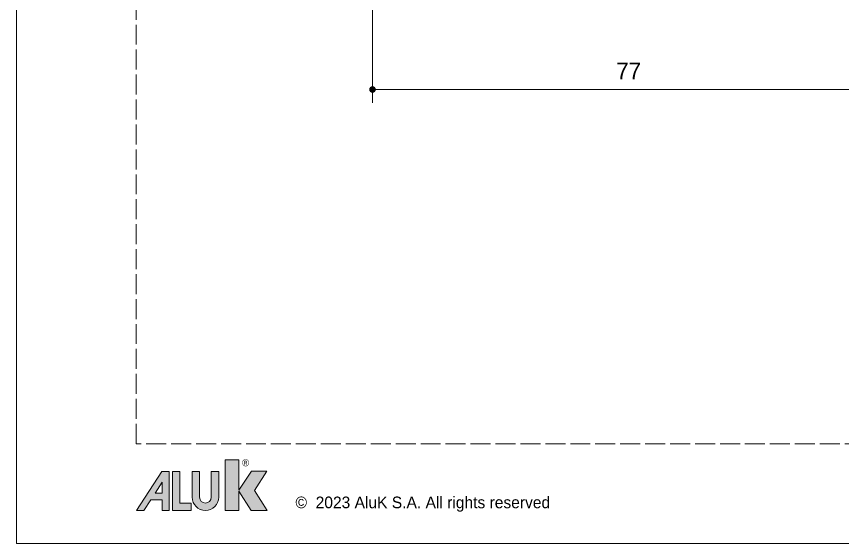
# Model space of a CAD drawing. Header units: millimetres. Extents: x -8 to 2550, y -393 to 1062.
# Drawn here: x 0 to 124.2, y 0 to 79.2 of the extents above; entities that cross this region are included whole.
import ezdxf

# ---------------------------------------------------------------- set-up
doc = ezdxf.new("R2010")
doc.units = ezdxf.units.MM
doc.header["$LTSCALE"] = 0.25
doc.header["$MEASUREMENT"] = 0
doc.linetypes.add('ACAD_ISO02W100', pattern=[15, 12, -3])
doc.layers.get('0').update_dxf_attribs({"lineweight": 5})
doc.layers.get('Defpoints').update_dxf_attribs({"lineweight": 5})
doc.layers.add('01_ALUK Logo', color=7, linetype='Continuous')
doc.layers.add('01_Dimension', color=251, linetype='Continuous', lineweight=9)
doc.layers.add('01_Text', color=40, linetype='Continuous', lineweight=25)
doc.layers.add('02_Block Frame', color=7, linetype='Continuous', lineweight=5, true_color=0xe2001a, plot=False)
doc.styles.add('Aluk Text', font='GOTHIC.TTF')
doc.styles.get("Standard").update_dxf_attribs({"font": 'arial.ttf'})
doc.dimstyles.new('ALUK Manual 1-1', dxfattribs={"dimtxt": 2.5, "dimasz": 1, "dimexe": 2, "dimexo": 4, "dimgap": 1.5, "dimtad": 3, "dimdec": 1, "dimdsep": 46, "dimtxsty": 'Aluk Text', "dimblk": 'DOT', "dimcen": 0, "dimclrd": 256, "dimclre": 256, "dimclrt": 2, "dimaunit": 1, "dimadec": 0, "dimazin": 0, "dimtfac": 0.7, "dimtdec": 1, "dimtmove": 0, "dimatfit": 3, "dimldrblk": 'DOT', "dimfxl": 1, "dimtolj": 2, "dimlwd": -1, "dimlwe": -1, "dimarcsym": 0})

# ---------------------------------------------------------------- blocks, each defined once
blk = doc.blocks.new('_Dot')
at = {"color": 0, "linetype": 'ByBlock', "lineweight": -2}
blk.add_line((-0.5, 0), (-1, 0), dxfattribs=at)
at = {"color": 0, "linetype": 'ByBlock', "const_width": 0.5}
blk.add_lwpolyline([(-0.25, 0, 1), (0.25, 0, 1)], format="xyb", close=True, dxfattribs=at)
blk = doc.blocks.new('*D45')
at = {"layer": '01_Dimension', "ltscale": 0.25, "transparency": 16777216}
for p, q in [((130.51, 94.48), (130.51, 66.26)), ((53.51, 94.18), (53.51, 66.26)), ((54.51, 68.26), (129.51, 68.26))]:
    blk.add_line(p, q, dxfattribs=at)
at = {"layer": 'Defpoints', "color": 0, "ltscale": 0.25, "transparency": 16777216}
for p in [(53.51, 98.18), (130.51, 98.48), (130.51, 68.26)]:
    blk.add_point(p, dxfattribs=at)
at = {"layer": '01_Dimension', "ltscale": 0.25, "transparency": 16777216, "rotation": 180}
blk.add_blockref('_Dot', (53.51, 68.26), dxfattribs=at)
at = {"layer": '01_Dimension', "ltscale": 0.25, "transparency": 16777216}
blk.add_blockref('_Dot', (130.51, 68.26), dxfattribs=at)
at = {"layer": '01_Dimension', "color": 2, "ltscale": 0.25, "transparency": 16777216, "insert": (92.01, 71.04), "char_height": 2.5, "attachment_point": 5, "style": 'Aluk Text'}
blk.add_mtext('\\A2;77', dxfattribs=at)
blk = doc.blocks.new('AluK Logo')
at = {"layer": '01_ALUK Logo', "true_color": 0xe2001a}
h = blk.add_hatch(color=242, dxfattribs=at)
h.dxf.hatch_style = 1
h.paths.add_polyline_path([(18.02, 3.04), (19.92, 5.98), (17.56, 5.98), (15.66, 3.11), (15.66, 7.76), (13.58, 7.76), (13.58, 0), (15.66, 0), (15.66, 2.93), (17.53, 0), (20, 0)])
at = {"layer": '01_ALUK Logo', "true_color": 0x323338}
h = blk.add_hatch(color=250, dxfattribs=at)
h.dxf.hatch_style = 1
h.paths.add_polyline_path([(3.94, 0), (5.02, 0), (5.02, 5.96), (3.87, 5.96), (0, 0), (1.15, 0), (2.2, 1.63), (3.94, 1.63)])
h.paths.add_polyline_path([(3.95, 2.64), (2.86, 2.64), (3.95, 4.31)], flags=16)
h = blk.add_hatch(color=250, dxfattribs=at)
h.dxf.hatch_style = 1
h.paths.add_polyline_path([(6.62, 1.12), (6.62, 5.97), (5.53, 5.97), (5.53, 0), (8.38, 0), (8.38, 1.12)])
h = blk.add_hatch(color=250, dxfattribs=at)
h.dxf.hatch_style = 1
h.paths.add_polyline_path([(12.57, 5.97), (11.43, 5.97), (11.43, 2.02, -1), (9.65, 2.02), (9.65, 5.97), (8.52, 5.97), (8.52, 2.02, 0.999791), (12.57, 2.02)])
at = {"layer": '01_ALUK Logo', "color": 242, "lineweight": 0, "true_color": 0xe2001a}
blk.add_lwpolyline([(17.53, 0), (20, 0), (18.02, 3.04), (19.92, 5.98), (17.56, 5.98), (15.66, 3.11), (15.66, 7.76), (13.58, 7.76), (13.58, 0), (15.66, 0), (15.66, 2.93)], close=True, dxfattribs=at)
at = {"layer": '01_ALUK Logo', "color": 250, "lineweight": 0, "true_color": 0x323338}
for points in [[(2.2, 1.63), (3.94, 1.63), (3.94, 0), (5.02, 0), (5.02, 5.96), (3.87, 5.96), (0, 0), (1.15, 0)], [(8.38, 0), (8.38, 1.12), (6.62, 1.12), (6.62, 5.97), (5.53, 5.97), (5.53, 0)], [(2.86, 2.64), (3.95, 4.31), (3.95, 2.64)]]:
    blk.add_lwpolyline(points, close=True, dxfattribs=at)
blk.add_lwpolyline([(9.65, 2.02), (9.65, 5.97), (8.52, 5.97), (8.52, 2.02, 1), (12.57, 2.02), (12.57, 5.97), (11.43, 5.97), (11.43, 2.02, -1)], format="xyb", close=True, dxfattribs=at)
at = {"layer": '01_ALUK Logo', "color": 242, "lineweight": 0, "true_color": 0xe2001a, "insert": (16.69, 7.28), "char_height": 1.06, "attachment_point": 5}
blk.add_mtext_dynamic_manual_height_columns('®', width=0.2845, gutter_width=0.756, heights=[0], dxfattribs=at)
blk = doc.blocks.new('A$C14581')
at = {"layer": '01_Text', "insert": (0, -0.19), "char_height": 2, "attachment_point": 7, "style": 'Aluk Text'}
blk.add_mtext_dynamic_manual_height_columns('{\\fPoppins|b0|i0|c0|p2;\\H0.875x;©  2023 AluK S.A. All rights reserved}', width=51.3351, gutter_width=204.25, heights=[0], dxfattribs=at)

msp = doc.modelspace()

# ---------------------------------------------------------------- linework, layer by layer
at = {"layer": '02_Block Frame'}
msp.add_lwpolyline([(0, 0), (0, 297), (210, 297), (210, 0)], close=True, dxfattribs=at)
at = {"layer": '02_Block Frame', "linetype": 'ACAD_ISO02W100'}
msp.add_lwpolyline([(18, 15), (18, 282), (195, 282), (195, 15)], close=True, dxfattribs=at)

# ---------------------------------------------------------------- block references
at = {"layer": '01_ALUK Logo', "xscale": 0.9841678626162992, "yscale": 0.9841678626162992, "zscale": 0.9841678626162992}
msp.add_blockref('AluK Logo', (18.015, 4.964), dxfattribs=at)
at = {"layer": '01_Text'}
msp.add_blockref('A$C14581', (41.938, 4.965), dxfattribs=at)

# ---------------------------------------------------------------- dimensions: what is measured, and where the dimension line sits
at = {"layer": '01_Dimension', "ltscale": 0.25}
dim = msp.add_linear_dim(base=(130.513, 68.256), p1=(53.513, 98.176), p2=(130.513, 98.476), dimstyle='ALUK Manual 1-1', override={"dimfxl": 0}, dxfattribs=at)
dim.commit()
dim.dimension.update_dxf_attribs({"geometry": '*D45', "text_midpoint": (92.013, 71.037)})

doc.saveas('drawing.dxf')
